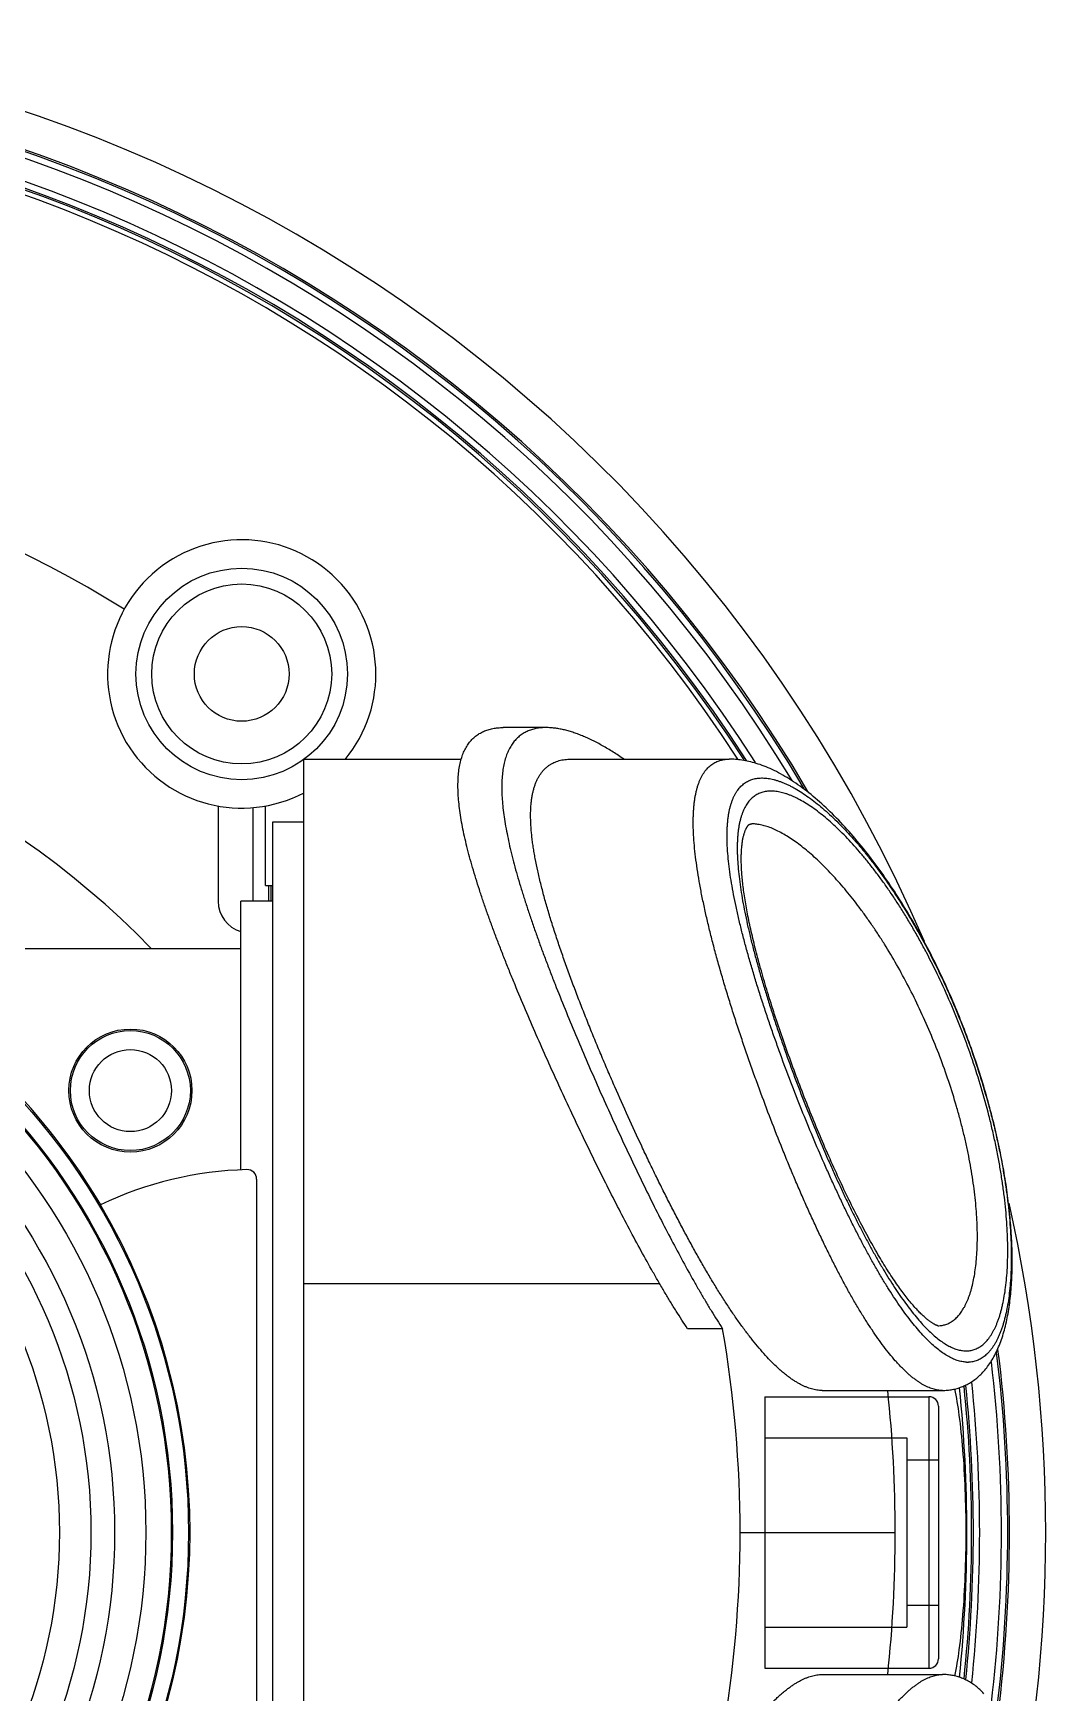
# Model space of a CAD drawing. Header units: millimetres. Extents: x -47 to 308, y 29 to 279.
# Drawn here: x 163.6 to 195.6, y 226.5 to 279.1 of the extents above; entities that cross this region are included whole.
import ezdxf

# ---------------------------------------------------------------- set-up
doc = ezdxf.new("R2010")
doc.units = ezdxf.units.MM

msp = doc.modelspace()

# ---------------------------------------------------------------- linework, layer by layer
at = {"color": 7, "linetype": 'Continuous'}
for p, q in [((179.815, 257.092), (178.452, 257.092)), ((172.14, 207.092), (172.14, 256.092)), ((172.14, 256.092), (177.121, 256.092)), ((180.594, 256.092), (185.611, 256.092)), ((169.417, 254.609), (169.417, 251.592)), ((170.529, 251.592), (170.529, 254.558)), ((170.917, 252.092), (170.917, 254.609)), ((172.14, 254.092), (171.14, 254.092)), ((171.14, 254.092), (171.14, 209.092)), ((170.917, 252.092), (171.14, 252.092)), ((171.029, 251.592), (171.029, 252.092)), ((171.09, 252.092), (171.09, 251.592)), ((171.14, 251.592), (170.14, 251.592)), ((170.14, 243.076), (170.14, 251.592)), ((162.836, 250.092), (170.14, 250.092)), ((170.64, 242.788), (170.64, 220.396)), ((172.14, 239.478), (183.406, 239.478)), ((185.401, 238.045), (184.292, 238.045)), ((192.222, 238.142), (192.224, 238.142)), ((192.222, 238.142), (192.224, 238.142)), ((188.554, 236.092), (192.365, 236.092)), ((185.956, 231.592), (190.87, 231.592)), ((193.116, 231.592), (193.14, 231.592)), ((188.554, 227.092), (192.365, 227.092))]:
    msp.add_line(p, q, dxfattribs=at)
at = {"color": 6, "linetype": 'Continuous'}
for p, q in [((186.74, 235.892), (191.94, 235.892)), ((186.74, 235.892), (186.74, 227.292)), ((191.94, 235.892), (191.94, 227.292)), ((192.24, 235.592), (192.24, 227.592)), ((186.74, 234.592), (191.24, 234.592)), ((191.24, 234.592), (191.24, 228.592)), ((191.24, 233.892), (192.24, 233.892)), ((191.24, 229.292), (192.24, 229.292)), ((186.74, 228.592), (191.24, 228.592)), ((186.74, 227.292), (191.94, 227.292))]:
    msp.add_line(p, q, dxfattribs=at)
at = {"color": 7, "linetype": 'Continuous'}
for points in [[(191.942, 250.019), (191.891, 250.116), (191.84, 250.214), (191.788, 250.311), (191.736, 250.408), (191.683, 250.504), (191.63, 250.601), (191.577, 250.697), (191.523, 250.792), (191.468, 250.887), (191.413, 250.982), (191.358, 251.076), (191.302, 251.17), (191.246, 251.264), (191.19, 251.357), (191.133, 251.45), (191.076, 251.542), (191.018, 251.634), (190.96, 251.725), (190.902, 251.816), (190.843, 251.906), (190.784, 251.995), (190.725, 252.084), (190.665, 252.173), (190.605, 252.261), (190.544, 252.348), (190.483, 252.435), (190.422, 252.521), (190.361, 252.606), (190.299, 252.691), (190.237, 252.775), (190.175, 252.858), (190.112, 252.941), (190.05, 253.023), (189.987, 253.104), (189.923, 253.184), (189.86, 253.264), (189.796, 253.343), (189.732, 253.421), (189.667, 253.498), (189.603, 253.575), (189.538, 253.65), (189.473, 253.725), (189.408, 253.799), (189.342, 253.872), (189.277, 253.944), (189.211, 254.015), (189.145, 254.086), (189.079, 254.155), (189.012, 254.224), (188.946, 254.291), (188.879, 254.358), (188.812, 254.423), (188.745, 254.488), (188.678, 254.552), (188.61, 254.614), (188.542, 254.676), (188.475, 254.737), (188.407, 254.796), (188.339, 254.855), (188.27, 254.912), (188.202, 254.968), (188.133, 255.023), (188.065, 255.077), (187.996, 255.13), (187.927, 255.182), (187.858, 255.232), (187.789, 255.282), (187.72, 255.329), (187.651, 255.376), (187.582, 255.421), (187.513, 255.465), (187.445, 255.507), (187.376, 255.548), (187.308, 255.588), (187.24, 255.626), (187.172, 255.662), (187.105, 255.697), (187.038, 255.73), (186.972, 255.762), (186.906, 255.792), (186.841, 255.82), (186.777, 255.847), (186.713, 255.872), (186.65, 255.896), (186.588, 255.918), (186.527, 255.938), (186.467, 255.957), (186.407, 255.975), (186.349, 255.991), (186.291, 256.006), (186.234, 256.02), (186.178, 256.032), (186.123, 256.043), (186.069, 256.053), (186.015, 256.061), (185.962, 256.069), (185.91, 256.075), (185.858, 256.08), (185.807, 256.085), (185.757, 256.088), (185.707, 256.09), (185.658, 256.092), (185.611, 256.092)], [(186.311, 250.63), (186.294, 250.702), (186.279, 250.774), (186.263, 250.844), (186.248, 250.915), (186.234, 250.984), (186.22, 251.053), (186.206, 251.121), (186.193, 251.188), (186.18, 251.255), (186.168, 251.321), (186.156, 251.386), (186.144, 251.45), (186.133, 251.514), (186.123, 251.577), (186.113, 251.639), (186.103, 251.7), (186.094, 251.761), (186.085, 251.821), (186.076, 251.88), (186.068, 251.938), (186.061, 251.996), (186.054, 252.052), (186.047, 252.108), (186.04, 252.163), (186.035, 252.218), (186.029, 252.271), (186.024, 252.324), (186.019, 252.376), (186.015, 252.427), (186.011, 252.478), (186.007, 252.527), (186.004, 252.576), (186.002, 252.624), (185.999, 252.671), (185.997, 252.718), (185.996, 252.763), (185.994, 252.808), (185.993, 252.852), (185.993, 252.895), (185.993, 252.937), (185.993, 252.978), (185.993, 253.019), (185.994, 253.059), (185.995, 253.098), (185.997, 253.136), (185.999, 253.173), (186.001, 253.209), (186.003, 253.245), (186.006, 253.28), (186.009, 253.314), (186.012, 253.347), (186.016, 253.379), (186.02, 253.41), (186.024, 253.441), (186.028, 253.47), (186.032, 253.499), (186.037, 253.527), (186.042, 253.554), (186.047, 253.581), (186.052, 253.606), (186.058, 253.631), (186.064, 253.655), (186.069, 253.678), (186.075, 253.7), (186.082, 253.722), (186.088, 253.742), (186.094, 253.762), (186.101, 253.781), (186.107, 253.8), (186.114, 253.817), (186.12, 253.834), (186.127, 253.85), (186.134, 253.865), (186.14, 253.88), (186.147, 253.894), (186.154, 253.907), (186.16, 253.919), (186.167, 253.931), (186.174, 253.942), (186.18, 253.952), (186.187, 253.961), (186.193, 253.97), (186.199, 253.978), (186.205, 253.986), (186.211, 253.993), (186.217, 253.999), (186.222, 254.004), (186.227, 254.009), (186.232, 254.013), (186.237, 254.017), (186.241, 254.02), (186.245, 254.023), (186.249, 254.025), (186.253, 254.028), (186.257, 254.03), (186.261, 254.031), (186.265, 254.033), (186.271, 254.035), (186.277, 254.036), (186.284, 254.038), (186.291, 254.039), (186.3, 254.041), (186.31, 254.041), (186.32, 254.042), (186.331, 254.042)], [(192.224, 238.142), (192.224, 238.142), (192.223, 238.142), (192.221, 238.142), (192.218, 238.143), (192.214, 238.144), (192.21, 238.145), (192.204, 238.147), (192.198, 238.149), (192.192, 238.151), (192.184, 238.154), (192.176, 238.157), (192.167, 238.161), (192.158, 238.165), (192.147, 238.17), (192.136, 238.175), (192.124, 238.181), (192.112, 238.188), (192.099, 238.195), (192.085, 238.203), (192.071, 238.211), (192.056, 238.22), (192.04, 238.23), (192.024, 238.241), (192.007, 238.252), (191.99, 238.264), (191.972, 238.277), (191.953, 238.291), (191.934, 238.305), (191.914, 238.321), (191.893, 238.337), (191.872, 238.354), (191.851, 238.372), (191.828, 238.391), (191.806, 238.411), (191.782, 238.432), (191.759, 238.454), (191.734, 238.476), (191.709, 238.5), (191.684, 238.524), (191.658, 238.55), (191.632, 238.577), (191.605, 238.604), (191.578, 238.633), (191.55, 238.663), (191.522, 238.693), (191.493, 238.725), (191.464, 238.757), (191.435, 238.791), (191.405, 238.826), (191.375, 238.862), (191.344, 238.898), (191.313, 238.936), (191.281, 238.975), (191.25, 239.015), (191.217, 239.056), (191.185, 239.098), (191.152, 239.141), (191.119, 239.185), (191.085, 239.23), (191.052, 239.276), (191.017, 239.323), (190.983, 239.371), (190.948, 239.42), (190.913, 239.47), (190.878, 239.522), (190.843, 239.574), (190.807, 239.627), (190.771, 239.681), (190.735, 239.736), (190.698, 239.792), (190.661, 239.849), (190.624, 239.907), (190.587, 239.966), (190.55, 240.026), (190.512, 240.086), (190.475, 240.148), (190.437, 240.211), (190.399, 240.274), (190.36, 240.339), (190.322, 240.404), (190.283, 240.47), (190.245, 240.537), (190.206, 240.605), (190.167, 240.674), (190.128, 240.743), (190.089, 240.814), (190.049, 240.885), (190.01, 240.957), (189.97, 241.03), (189.93, 241.103), (189.891, 241.178), (189.851, 241.253), (189.811, 241.329), (189.771, 241.405), (189.731, 241.483), (189.691, 241.561), (189.65, 241.639), (189.61, 241.719), (189.57, 241.799), (189.53, 241.879), (189.489, 241.961), (189.449, 242.043), (189.409, 242.125), (189.368, 242.209), (189.328, 242.292), (189.287, 242.377), (189.247, 242.462), (189.206, 242.547), (189.166, 242.633), (189.126, 242.72), (189.085, 242.807), (189.045, 242.894), (189.005, 242.982), (188.964, 243.07), (188.924, 243.159), (188.884, 243.249), (188.844, 243.338), (188.804, 243.428), (188.764, 243.519), (188.724, 243.61), (188.685, 243.701), (188.645, 243.792), (188.605, 243.884), (188.566, 243.976), (188.527, 244.069), (188.487, 244.162), (188.448, 244.254), (188.409, 244.348), (188.37, 244.441), (188.332, 244.535), (188.293, 244.629), (188.255, 244.723), (188.216, 244.817), (188.178, 244.911), (188.14, 245.006), (188.103, 245.1), (188.065, 245.195), (188.028, 245.29), (187.99, 245.384), (187.953, 245.479), (187.917, 245.574), (187.88, 245.669), (187.844, 245.764), (187.807, 245.859), (187.771, 245.954), (187.736, 246.048), (187.7, 246.143), (187.665, 246.238), (187.63, 246.332), (187.596, 246.427), (187.561, 246.521), (187.527, 246.615), (187.493, 246.709), (187.459, 246.803), (187.426, 246.897), (187.393, 246.99), (187.36, 247.083), (187.328, 247.176), (187.296, 247.269), (187.264, 247.362), (187.232, 247.454), (187.201, 247.546), (187.17, 247.637), (187.14, 247.729), (187.11, 247.82), (187.08, 247.91), (187.05, 248.001), (187.021, 248.091), (186.992, 248.18), (186.964, 248.269), (186.936, 248.358), (186.908, 248.446), (186.881, 248.534), (186.854, 248.621), (186.827, 248.708), (186.801, 248.795), (186.775, 248.881), (186.75, 248.966), (186.725, 249.051), (186.7, 249.136), (186.676, 249.22), (186.652, 249.303), (186.629, 249.386), (186.606, 249.468), (186.583, 249.55), (186.561, 249.631), (186.539, 249.711), (186.518, 249.791), (186.497, 249.871), (186.476, 249.95), (186.456, 250.028), (186.436, 250.105), (186.417, 250.182), (186.398, 250.258), (186.38, 250.334), (186.362, 250.409), (186.344, 250.483), (186.327, 250.557), (186.311, 250.63)], [(192.365, 236.092), (192.404, 236.093), (192.444, 236.094), (192.484, 236.096), (192.523, 236.099), (192.562, 236.103), (192.601, 236.108), (192.639, 236.114), (192.678, 236.121), (192.716, 236.128), (192.753, 236.136), (192.791, 236.146), (192.828, 236.156), (192.865, 236.166), (192.901, 236.178), (192.938, 236.191), (192.974, 236.204), (193.009, 236.218), (193.045, 236.234), (193.08, 236.25), (193.115, 236.266), (193.15, 236.284), (193.185, 236.303), (193.219, 236.322), (193.253, 236.343), (193.287, 236.364), (193.321, 236.386), (193.354, 236.41), (193.387, 236.434), (193.42, 236.459), (193.453, 236.485), (193.485, 236.513), (193.518, 236.541), (193.55, 236.571), (193.582, 236.601), (193.613, 236.633), (193.645, 236.666), (193.676, 236.7), (193.707, 236.735), (193.737, 236.772), (193.767, 236.81), (193.797, 236.849), (193.827, 236.89), (193.856, 236.931), (193.885, 236.974), (193.914, 237.019), (193.942, 237.064), (193.969, 237.111), (193.996, 237.16), (194.023, 237.209), (194.049, 237.26), (194.074, 237.312), (194.099, 237.365), (194.123, 237.419), (194.147, 237.474), (194.17, 237.53), (194.192, 237.587), (194.214, 237.645), (194.234, 237.703), (194.255, 237.763), (194.274, 237.823), (194.293, 237.883), (194.311, 237.945), (194.328, 238.007), (194.345, 238.07), (194.361, 238.133), (194.376, 238.197), (194.391, 238.261), (194.405, 238.326), (194.419, 238.392), (194.432, 238.458), (194.444, 238.524), (194.456, 238.592), (194.467, 238.659), (194.477, 238.727), (194.487, 238.796), (194.497, 238.865), (194.505, 238.935), (194.514, 239.005), (194.522, 239.075), (194.529, 239.146), (194.536, 239.218), (194.542, 239.29), (194.547, 239.363), (194.553, 239.435), (194.557, 239.509), (194.561, 239.583), (194.565, 239.657), (194.568, 239.732), (194.571, 239.807), (194.573, 239.883), (194.575, 239.959), (194.576, 240.036), (194.577, 240.113), (194.577, 240.191), (194.577, 240.269), (194.576, 240.347), (194.575, 240.426), (194.573, 240.505), (194.571, 240.585), (194.568, 240.665), (194.565, 240.746), (194.562, 240.827), (194.558, 240.908), (194.553, 240.99), (194.548, 241.072), (194.543, 241.155), (194.537, 241.238), (194.531, 241.322), (194.524, 241.406), (194.516, 241.49), (194.509, 241.575), (194.501, 241.66), (194.492, 241.745), (194.483, 241.831), (194.473, 241.918), (194.463, 242.004), (194.453, 242.091), (194.442, 242.179), (194.43, 242.266), (194.418, 242.355), (194.406, 242.443), (194.393, 242.532), (194.38, 242.621), (194.366, 242.711), (194.352, 242.801), (194.337, 242.891), (194.322, 242.981), (194.306, 243.072), (194.29, 243.164), (194.273, 243.255), (194.256, 243.347), (194.238, 243.439), (194.22, 243.532), (194.202, 243.624), (194.183, 243.718), (194.163, 243.811), (194.143, 243.905), (194.123, 243.999), (194.102, 244.093), (194.081, 244.188), (194.059, 244.282), (194.036, 244.378), (194.014, 244.473), (193.99, 244.569), (193.966, 244.664), (193.942, 244.761), (193.917, 244.857), (193.892, 244.953), (193.866, 245.05), (193.84, 245.147), (193.813, 245.245), (193.786, 245.342), (193.758, 245.44), (193.73, 245.538), (193.701, 245.636), (193.672, 245.734), (193.642, 245.832), (193.612, 245.931), (193.581, 246.03), (193.55, 246.129), (193.518, 246.228), (193.486, 246.327), (193.453, 246.426), (193.42, 246.526), (193.386, 246.626), (193.352, 246.725), (193.317, 246.825), (193.282, 246.925), (193.246, 247.025), (193.21, 247.125), (193.173, 247.225), (193.136, 247.326), (193.098, 247.426), (193.06, 247.526), (193.021, 247.627), (192.982, 247.727), (192.942, 247.827), (192.902, 247.928), (192.861, 248.028), (192.82, 248.129), (192.778, 248.229), (192.736, 248.329), (192.693, 248.43), (192.65, 248.53), (192.606, 248.63), (192.562, 248.73), (192.517, 248.83), (192.472, 248.93), (192.426, 249.03), (192.38, 249.13), (192.333, 249.229), (192.286, 249.328), (192.238, 249.428), (192.19, 249.527), (192.141, 249.626), (192.092, 249.724), (192.043, 249.823), (191.993, 249.921), (191.942, 250.019)], [(193.676, 226.484), (193.645, 226.518), (193.613, 226.551), (193.582, 226.583), (193.55, 226.614), (193.518, 226.643), (193.485, 226.672), (193.453, 226.699), (193.42, 226.725), (193.387, 226.75), (193.354, 226.775), (193.321, 226.798), (193.287, 226.82), (193.253, 226.842), (193.219, 226.862), (193.185, 226.882), (193.15, 226.9), (193.115, 226.918), (193.08, 226.935), (193.045, 226.951), (193.009, 226.966), (192.974, 226.98), (192.937, 226.994), (192.901, 227.006), (192.865, 227.018), (192.828, 227.029), (192.791, 227.039), (192.753, 227.048), (192.715, 227.056), (192.678, 227.064), (192.639, 227.07), (192.601, 227.076), (192.562, 227.081), (192.523, 227.085), (192.484, 227.088), (192.444, 227.09), (192.404, 227.092), (192.365, 227.092)]]:
    msp.add_lwpolyline(points, dxfattribs=at)
for centre, radius in [((170.167, 258.792), 3.35), ((170.167, 258.792), 2.85), ((170.167, 258.792), 1.5), ((148.14, 231.592), 20.342), ((148.14, 231.592), 19.835), ((148.14, 231.592), 19.796), ((148.14, 231.592), 18.989), ((148.14, 231.592), 18), ((148.14, 231.592), 17.25), ((148.14, 231.592), 16.25), ((166.64, 245.592), 1.95), ((166.64, 245.592), 1.9), ((166.64, 245.592), 1.3)]:
    msp.add_circle(centre, radius, dxfattribs=at)
for centre, radius, start, end in [((148.14, 231.592), 47.5, 23.2113, 336.7761), ((148.14, 231.592), 46.35, 30.4322, 329.5678), ((148.14, 231.592), 46.294, 30.5935, 329.4065), ((148.14, 231.592), 46.094, 31.1183, 328.8817), ((148.14, 231.592), 45.406, 32.4903, 327.5097), ((148.14, 231.592), 45.206, 32.7594, 327.2406), ((148.14, 231.592), 45.15, 32.8264, 327.1736), ((148.14, 231.592), 45, 32.9898, 327.0102), ((148.14, 231.592), 34.503, 57.9635, 128.0365), ((170.167, 258.792), 4.25, 320.4601, 297.7416), ((148.14, 231.592), 26.633, 44.0057, 135.9947), ((186.934, 253.933), 1.148, 88.4118, 91.7979), ((170.417, 251.592), 1, 180, 253.9586), ((148.14, 231.592), 20.4, 30.6001, 44.7011), ((170.64, 231.592), 11.5, 91.5349, 115.4973), ((170.34, 242.788), 0.3, 0, 91.5349), ((148.14, 231.592), 20.39, 329.3972, 30.6028), ((148.14, 231.592), 47.5, 347.3147, 12.6825), ((148.14, 231.592), 37.816, 350.1743, 9.8257), ((148.14, 231.592), 46.294, 352.9241, 7.0759), ((148.14, 231.592), 46.35, 352.8093, 7.1907), ((193.164, 237.875), 0.888, 267.5971, 271.6102), ((148.14, 231.592), 46.094, 353.2706, 6.7294), ((148.14, 231.592), 42.73, 353.9548, 6.0452), ((148.14, 231.592), 45, 354.1559, 5.8441), ((148.14, 231.592), 45.15, 354.1067, 5.8933), ((148.14, 231.592), 45.206, 354.0836, 5.9164), ((148.14, 231.592), 45.406, 353.977, 6.023)]:
    msp.add_arc(centre, radius, start, end, dxfattribs=at)
at = {"color": 6, "linetype": 'Continuous'}
for centre, start, end in [((191.94, 235.592), 0, 90), ((191.94, 227.592), 270, 0)]:
    msp.add_arc(centre, 0.3, start, end, dxfattribs=at)
at = {"color": 7, "linetype": 'Continuous'}
for points, knots in [([(184.292, 238.045), (184.231, 238.137), (184.109, 238.324), (183.928, 238.61), (183.745, 238.906), (183.562, 239.211), (183.378, 239.524), (183.129, 239.957), (182.817, 240.516), (182.444, 241.21), (182.069, 241.928), (181.694, 242.667), (181.32, 243.424), (180.947, 244.195), (180.576, 244.978), (180.21, 245.768), (179.85, 246.562), (179.498, 247.358), (179.155, 248.151), (178.879, 248.809), (178.666, 249.332), (178.511, 249.72), (178.361, 250.104), (178.215, 250.485), (178.076, 250.861), (177.942, 251.232), (177.815, 251.597), (177.696, 251.957), (177.584, 252.309), (177.48, 252.654), (177.386, 252.991), (177.3, 253.319), (177.225, 253.638), (177.161, 253.946), (177.108, 254.243), (177.066, 254.528), (177.037, 254.801), (177.02, 255.06), (177.016, 255.306), (177.025, 255.537), (177.047, 255.753), (177.083, 255.954), (177.132, 256.139), (177.194, 256.308), (177.258, 256.437), (177.315, 256.531), (177.361, 256.597), (177.409, 256.658), (177.46, 256.715), (177.515, 256.768), (177.572, 256.817), (177.632, 256.862), (177.694, 256.903), (177.76, 256.939), (177.828, 256.972), (177.898, 257.001), (177.995, 257.034), (178.124, 257.065), (178.285, 257.088), (178.396, 257.092), (178.452, 257.092)], [0, 0, 0, 0, 0.015385, 0.031181, 0.047374, 0.063949, 0.080889, 0.098179, 0.133738, 0.170485, 0.208274, 0.246952, 0.286364, 0.32635, 0.366745, 0.407384, 0.448093, 0.488697, 0.529009, 0.568838, 0.588507, 0.607977, 0.627221, 0.64621, 0.664914, 0.683302, 0.701342, 0.719003, 0.73625, 0.753051, 0.76937, 0.785175, 0.800432, 0.815111, 0.829182, 0.84262, 0.855405, 0.867522, 0.878966, 0.889738, 0.899852, 0.909334, 0.918222, 0.926573, 0.934456, 0.93825, 0.941959, 0.945597, 0.949175, 0.952708, 0.956209, 0.959691, 0.963167, 0.96665, 0.970152, 0.973684, 0.977257, 0.984557, 0.992121, 1, 1, 1, 1]), ([(179.815, 257.092), (179.76, 257.092), (179.653, 257.088), (179.496, 257.065), (179.371, 257.034), (179.277, 257.001), (179.208, 256.972), (179.142, 256.94), (179.079, 256.903), (179.018, 256.862), (178.96, 256.817), (178.904, 256.769), (178.851, 256.716), (178.8, 256.659), (178.753, 256.598), (178.708, 256.532), (178.652, 256.439), (178.589, 256.31), (178.527, 256.142), (178.478, 255.959), (178.441, 255.759), (178.417, 255.544), (178.405, 255.314), (178.406, 255.07), (178.419, 254.812), (178.443, 254.541), (178.48, 254.257), (178.528, 253.961), (178.586, 253.654), (178.655, 253.337), (178.734, 253.009), (178.822, 252.673), (178.918, 252.329), (179.023, 251.976), (179.135, 251.617), (179.255, 251.252), (179.381, 250.881), (179.513, 250.504), (179.651, 250.123), (179.794, 249.738), (179.942, 249.35), (180.146, 248.826), (180.41, 248.166), (180.739, 247.371), (181.078, 246.574), (181.426, 245.777), (181.78, 244.985), (182.138, 244.201), (182.5, 243.428), (182.865, 242.67), (183.23, 241.93), (183.595, 241.211), (183.959, 240.517), (184.264, 239.957), (184.507, 239.524), (184.687, 239.21), (184.866, 238.906), (185.045, 238.61), (185.222, 238.324), (185.342, 238.137), (185.401, 238.045)], [0, 0, 0, 0, 0.007693, 0.015084, 0.022229, 0.02573, 0.029198, 0.032641, 0.036071, 0.039502, 0.042945, 0.046413, 0.049919, 0.053477, 0.0571, 0.060799, 0.064586, 0.072468, 0.080828, 0.08973, 0.099225, 0.109351, 0.120131, 0.131576, 0.14369, 0.156466, 0.169891, 0.183945, 0.198605, 0.213842, 0.229629, 0.245931, 0.262718, 0.279956, 0.297611, 0.315651, 0.334043, 0.352757, 0.37176, 0.391024, 0.41052, 0.430218, 0.470116, 0.510511, 0.551205, 0.59201, 0.632744, 0.673234, 0.713308, 0.7528, 0.79155, 0.8294, 0.866196, 0.901791, 0.919094, 0.936044, 0.952626, 0.968822, 0.984618, 1, 1, 1, 1]), ([(182.269, 256.092), (182.158, 256.17), (181.991, 256.282), (181.766, 256.42), (181.601, 256.516), (181.438, 256.605), (181.277, 256.688), (181.118, 256.763), (180.961, 256.83), (180.807, 256.891), (180.656, 256.943), (180.507, 256.988), (180.362, 257.026), (180.22, 257.055), (180.081, 257.076), (179.947, 257.089), (179.858, 257.092), (179.815, 257.092)], [0, 0, 0, 0, 0.15117, 0.22406, 0.295116, 0.364312, 0.431626, 0.49704, 0.560536, 0.622104, 0.681738, 0.739444, 0.795233, 0.849131, 0.901181, 0.951443, 1, 1, 1, 1]), ([(188.554, 236.092), (188.527, 236.092), (188.472, 236.094), (188.359, 236.107), (188.245, 236.132), (188.131, 236.168), (188.043, 236.201), (187.954, 236.24), (187.864, 236.285), (187.772, 236.336), (187.68, 236.392), (187.587, 236.455), (187.492, 236.522), (187.397, 236.596), (187.301, 236.674), (187.205, 236.759), (187.072, 236.88), (186.906, 237.045), (186.705, 237.26), (186.502, 237.496), (186.297, 237.75), (186.09, 238.023), (185.88, 238.314), (185.669, 238.622), (185.456, 238.946), (185.241, 239.286), (185.025, 239.641), (184.808, 240.01), (184.59, 240.393), (184.371, 240.787), (184.152, 241.194), (183.932, 241.611), (183.713, 242.038), (183.493, 242.475), (183.274, 242.919), (183.056, 243.371), (182.765, 243.985), (182.405, 244.765), (182.054, 245.554), (181.779, 246.19), (181.575, 246.67), (181.375, 247.149), (181.18, 247.628), (180.99, 248.106), (180.806, 248.58), (180.628, 249.052), (180.458, 249.518), (180.295, 249.979), (180.142, 250.432), (179.999, 250.878), (179.866, 251.313), (179.745, 251.739), (179.638, 252.151), (179.544, 252.551), (179.477, 252.875), (179.432, 253.126), (179.403, 253.307), (179.378, 253.485), (179.357, 253.657), (179.341, 253.824), (179.329, 253.987), (179.322, 254.144), (179.319, 254.296), (179.321, 254.442), (179.327, 254.583), (179.339, 254.717), (179.355, 254.846), (179.376, 254.969), (179.402, 255.085), (179.432, 255.196), (179.467, 255.3), (179.507, 255.397), (179.551, 255.488), (179.6, 255.573), (179.653, 255.651), (179.71, 255.723), (179.772, 255.789), (179.838, 255.848), (179.908, 255.9), (179.982, 255.946), (180.059, 255.986), (180.141, 256.019), (180.225, 256.046), (180.313, 256.067), (180.436, 256.087), (180.531, 256.092), (180.594, 256.092)], [0, 0, 0, 0, 0.003483, 0.007042, 0.014446, 0.018321, 0.022326, 0.026469, 0.03076, 0.035205, 0.03981, 0.04458, 0.049518, 0.054628, 0.059912, 0.065372, 0.07101, 0.082818, 0.095338, 0.108564, 0.122485, 0.137089, 0.152356, 0.168267, 0.184799, 0.201927, 0.219623, 0.23786, 0.256607, 0.275833, 0.295506, 0.315592, 0.336056, 0.356864, 0.37798, 0.399366, 0.420986, 0.464769, 0.509015, 0.53121, 0.553396, 0.575529, 0.597563, 0.619454, 0.641151, 0.662606, 0.683765, 0.704575, 0.724979, 0.74492, 0.764336, 0.783167, 0.801351, 0.818826, 0.835533, 0.843581, 0.851418, 0.859035, 0.86643, 0.873596, 0.88053, 0.88723, 0.893692, 0.899917, 0.905904, 0.911657, 0.917178, 0.922472, 0.927547, 0.932411, 0.937076, 0.941554, 0.945862, 0.950015, 0.954035, 0.957942, 0.961758, 0.965508, 0.969217, 0.972907, 0.976602, 0.980325, 0.984097, 0.987935, 0.991857, 1, 1, 1, 1]), ([(192.365, 236.092), (192.34, 236.092), (192.29, 236.094), (192.214, 236.103), (192.137, 236.119), (192.059, 236.14), (191.98, 236.167), (191.9, 236.2), (191.819, 236.239), (191.737, 236.283), (191.654, 236.333), (191.57, 236.39), (191.485, 236.451), (191.4, 236.518), (191.314, 236.591), (191.227, 236.669), (191.139, 236.753), (191.05, 236.842), (190.961, 236.936), (190.84, 237.071), (190.686, 237.253), (190.503, 237.487), (190.318, 237.741), (190.131, 238.013), (189.942, 238.304), (189.752, 238.612), (189.56, 238.936), (189.368, 239.277), (189.175, 239.633), (188.982, 240.003), (188.788, 240.387), (188.594, 240.784), (188.4, 241.193), (188.206, 241.613), (188.013, 242.043), (187.821, 242.483), (187.63, 242.932), (187.44, 243.388), (187.188, 244.009), (186.88, 244.796), (186.582, 245.593), (186.351, 246.237), (186.181, 246.721), (186.016, 247.205), (185.855, 247.689), (185.701, 248.17), (185.552, 248.648), (185.41, 249.122), (185.276, 249.59), (185.149, 250.052), (185.032, 250.506), (184.923, 250.95), (184.825, 251.384), (184.737, 251.806), (184.661, 252.215), (184.596, 252.61), (184.544, 252.988), (184.506, 253.35), (184.484, 253.639), (184.475, 253.862), (184.471, 254.021), (184.471, 254.175), (184.475, 254.323), (184.482, 254.466), (184.493, 254.604), (184.507, 254.736), (184.526, 254.862), (184.548, 254.982), (184.573, 255.096), (184.602, 255.204), (184.635, 255.306), (184.672, 255.402), (184.712, 255.492), (184.755, 255.576), (184.802, 255.653), (184.852, 255.724), (184.906, 255.789), (184.963, 255.847), (185.023, 255.899), (185.087, 255.945), (185.153, 255.985), (185.223, 256.018), (185.295, 256.045), (185.37, 256.066), (185.448, 256.081), (185.529, 256.09), (185.583, 256.092), (185.611, 256.092)], [0, 0, 0, 0, 0.003264, 0.006601, 0.010031, 0.013568, 0.017226, 0.021019, 0.024956, 0.029046, 0.033297, 0.037716, 0.042308, 0.047077, 0.052026, 0.057158, 0.062475, 0.067978, 0.073668, 0.079545, 0.091859, 0.104916, 0.118704, 0.133209, 0.148414, 0.164297, 0.180834, 0.198, 0.215767, 0.234106, 0.252986, 0.272374, 0.292237, 0.312539, 0.333245, 0.354316, 0.375716, 0.397405, 0.419342, 0.463796, 0.508738, 0.53128, 0.553807, 0.576273, 0.598628, 0.620821, 0.642801, 0.664514, 0.685906, 0.706921, 0.727501, 0.74759, 0.767129, 0.786059, 0.804324, 0.821869, 0.838641, 0.854592, 0.869681, 0.87689, 0.883872, 0.890623, 0.897141, 0.903425, 0.909475, 0.915291, 0.920875, 0.92623, 0.931359, 0.93627, 0.940969, 0.945464, 0.949768, 0.953891, 0.95785, 0.96166, 0.965341, 0.968913, 0.972399, 0.975821, 0.979204, 0.982574, 0.985953, 0.989364, 0.99283, 0.996369, 1, 1, 1, 1]), ([(193.127, 236.988), (193.079, 236.99), (192.98, 237.002), (192.831, 237.041), (192.679, 237.102), (192.523, 237.184), (192.364, 237.287), (192.201, 237.41), (192.036, 237.553), (191.868, 237.715), (191.698, 237.896), (191.525, 238.095), (191.35, 238.313), (191.173, 238.547), (190.995, 238.798), (190.815, 239.066), (190.634, 239.349), (190.452, 239.647), (190.269, 239.959), (190.086, 240.284), (189.901, 240.623), (189.717, 240.973), (189.532, 241.336), (189.348, 241.708), (189.164, 242.091), (188.98, 242.483), (188.797, 242.884), (188.553, 243.432), (188.253, 244.133), (187.901, 244.99), (187.56, 245.862), (187.286, 246.596), (187.075, 247.186), (186.92, 247.628), (186.771, 248.068), (186.628, 248.506), (186.49, 248.94), (186.359, 249.37), (186.236, 249.794), (186.12, 250.212), (186.013, 250.622), (185.915, 251.024), (185.827, 251.415), (185.75, 251.794), (185.684, 252.162), (185.629, 252.515), (185.588, 252.853), (185.563, 253.125), (185.55, 253.334), (185.545, 253.484), (185.542, 253.629), (185.543, 253.769), (185.548, 253.905), (185.556, 254.035), (185.568, 254.16), (185.583, 254.28), (185.602, 254.395), (185.624, 254.504), (185.65, 254.607), (185.68, 254.705), (185.713, 254.798), (185.749, 254.884), (185.789, 254.965), (185.832, 255.041), (185.879, 255.11), (185.929, 255.174), (185.982, 255.232), (186.038, 255.284), (186.097, 255.33), (186.159, 255.371), (186.224, 255.406), (186.292, 255.435), (186.362, 255.458), (186.435, 255.476), (186.51, 255.489), (186.562, 255.493), (186.588, 255.495)], [0, 0, 0, 0, 0.006816, 0.014027, 0.021738, 0.030027, 0.038951, 0.048551, 0.058851, 0.069866, 0.081601, 0.094054, 0.107219, 0.121085, 0.135636, 0.150854, 0.166718, 0.183206, 0.200292, 0.21795, 0.236151, 0.254866, 0.274065, 0.293714, 0.313782, 0.334234, 0.355035, 0.376151, 0.419176, 0.463007, 0.507328, 0.551806, 0.573995, 0.596091, 0.618045, 0.63981, 0.661334, 0.682567, 0.703454, 0.723941, 0.743971, 0.763487, 0.78243, 0.800745, 0.818373, 0.83526, 0.851356, 0.866615, 0.873919, 0.881, 0.887855, 0.894481, 0.900877, 0.907042, 0.912977, 0.918681, 0.924159, 0.929414, 0.934452, 0.939279, 0.943903, 0.948336, 0.952589, 0.956677, 0.960615, 0.964422, 0.968117, 0.971721, 0.975257, 0.978749, 0.982218, 0.985688, 0.989182, 0.992719, 0.99632, 1, 1, 1, 1]), ([(186.898, 255.08), (186.873, 255.079), (186.824, 255.076), (186.751, 255.065), (186.681, 255.05), (186.613, 255.029), (186.548, 255.003), (186.485, 254.971), (186.425, 254.934), (186.367, 254.891), (186.313, 254.843), (186.261, 254.79), (186.212, 254.73), (186.166, 254.666), (186.124, 254.596), (186.084, 254.52), (186.048, 254.439), (186.015, 254.352), (185.985, 254.26), (185.958, 254.163), (185.935, 254.061), (185.915, 253.953), (185.898, 253.84), (185.885, 253.722), (185.875, 253.599), (185.868, 253.472), (185.865, 253.339), (185.865, 253.202), (185.868, 253.06), (185.877, 252.863), (185.896, 252.605), (185.931, 252.284), (185.977, 251.949), (186.036, 251.599), (186.105, 251.238), (186.184, 250.865), (186.273, 250.481), (186.371, 250.089), (186.478, 249.689), (186.592, 249.283), (186.714, 248.87), (186.842, 248.454), (186.977, 248.033), (187.117, 247.61), (187.262, 247.186), (187.462, 246.618), (187.721, 245.912), (188.046, 245.072), (188.381, 244.246), (188.668, 243.571), (188.902, 243.043), (189.077, 242.657), (189.253, 242.279), (189.43, 241.91), (189.608, 241.55), (189.785, 241.201), (189.963, 240.863), (190.14, 240.536), (190.317, 240.222), (190.493, 239.921), (190.669, 239.634), (190.843, 239.361), (191.017, 239.102), (191.189, 238.86), (191.359, 238.633), (191.528, 238.423), (191.694, 238.23), (191.859, 238.055), (192.021, 237.898), (192.18, 237.759), (192.337, 237.64), (192.491, 237.54), (192.641, 237.46), (192.788, 237.4), (192.931, 237.361), (193.027, 237.349), (193.073, 237.347)], [0, 0, 0, 0, 0.003685, 0.007287, 0.010823, 0.014311, 0.017771, 0.021226, 0.024698, 0.02821, 0.031784, 0.035444, 0.03921, 0.043102, 0.047138, 0.051333, 0.055703, 0.06026, 0.065014, 0.069974, 0.075147, 0.080539, 0.086154, 0.091996, 0.098066, 0.104365, 0.110892, 0.117647, 0.124627, 0.13183, 0.14689, 0.162792, 0.179494, 0.19695, 0.215107, 0.23391, 0.253304, 0.273231, 0.293634, 0.314456, 0.335643, 0.357139, 0.378891, 0.400849, 0.422962, 0.445181, 0.489752, 0.534203, 0.578192, 0.621395, 0.642605, 0.663505, 0.684058, 0.704228, 0.723982, 0.743287, 0.762109, 0.780418, 0.798184, 0.815379, 0.831975, 0.847947, 0.863272, 0.87793, 0.8919, 0.905168, 0.917722, 0.929554, 0.940663, 0.951053, 0.960737, 0.96974, 0.978101, 0.985875, 0.99314, 1, 1, 1, 1]), ([(186.588, 255.495), (186.615, 255.496), (186.671, 255.497), (186.785, 255.491), (186.902, 255.474), (187.022, 255.447), (187.114, 255.421), (187.209, 255.39), (187.305, 255.354), (187.403, 255.312), (187.503, 255.266), (187.604, 255.214), (187.743, 255.138), (187.919, 255.03), (188.133, 254.884), (188.35, 254.72), (188.571, 254.538), (188.794, 254.34), (189.02, 254.124), (189.248, 253.892), (189.476, 253.645), (189.706, 253.382), (189.935, 253.104), (190.165, 252.811), (190.393, 252.505), (190.621, 252.184), (190.846, 251.851), (191.07, 251.504), (191.29, 251.145), (191.508, 250.775), (191.796, 250.261), (192.144, 249.592), (192.537, 248.757), (192.907, 247.889), (193.247, 246.995), (193.556, 246.083), (193.783, 245.312), (193.945, 244.693), (194.056, 244.232), (194.157, 243.773), (194.246, 243.318), (194.324, 242.87), (194.391, 242.428), (194.446, 241.996), (194.489, 241.573), (194.52, 241.163), (194.54, 240.766), (194.548, 240.383), (194.545, 240.016), (194.53, 239.667), (194.504, 239.336), (194.468, 239.024), (194.428, 238.776), (194.391, 238.589), (194.362, 238.456), (194.329, 238.329), (194.295, 238.207), (194.258, 238.091), (194.219, 237.98), (194.178, 237.875), (194.134, 237.776), (194.089, 237.682), (194.041, 237.594), (193.992, 237.512), (193.94, 237.436), (193.887, 237.366), (193.815, 237.282), (193.737, 237.208), (193.655, 237.145), (193.593, 237.104), (193.53, 237.07), (193.464, 237.041), (193.397, 237.019), (193.329, 237.002), (193.26, 236.991), (193.213, 236.988), (193.189, 236.987)], [0, 0, 0, 0, 0.003742, 0.007594, 0.015669, 0.019914, 0.024303, 0.028843, 0.033538, 0.038389, 0.043399, 0.04857, 0.053901, 0.065046, 0.076831, 0.089248, 0.102286, 0.115931, 0.130168, 0.14498, 0.160353, 0.176268, 0.192709, 0.209658, 0.227098, 0.24501, 0.263375, 0.282176, 0.30139, 0.320998, 0.340977, 0.381948, 0.424095, 0.467173, 0.510897, 0.554937, 0.598917, 0.620756, 0.642419, 0.663849, 0.684986, 0.70577, 0.726141, 0.74604, 0.765409, 0.784192, 0.802337, 0.819796, 0.836524, 0.852482, 0.867638, 0.881966, 0.895446, 0.901865, 0.908069, 0.914058, 0.919832, 0.925394, 0.930745, 0.935887, 0.940826, 0.945566, 0.950112, 0.954472, 0.958653, 0.962667, 0.966522, 0.973811, 0.977278, 0.980649, 0.983943, 0.987181, 0.990384, 0.993573, 0.996772, 1, 1, 1, 1]), ([(193.073, 237.347), (193.096, 237.346), (193.141, 237.345), (193.209, 237.35), (193.276, 237.361), (193.341, 237.377), (193.405, 237.398), (193.467, 237.426), (193.528, 237.459), (193.587, 237.498), (193.645, 237.542), (193.701, 237.592), (193.755, 237.648), (193.808, 237.71), (193.859, 237.777), (193.908, 237.849), (193.955, 237.927), (194, 238.011), (194.044, 238.1), (194.085, 238.195), (194.124, 238.295), (194.162, 238.401), (194.197, 238.512), (194.229, 238.628), (194.26, 238.75), (194.298, 238.921), (194.34, 239.148), (194.379, 239.436), (194.409, 239.743), (194.428, 240.067), (194.437, 240.408), (194.435, 240.765), (194.421, 241.136), (194.397, 241.52), (194.362, 241.917), (194.316, 242.324), (194.258, 242.74), (194.19, 243.165), (194.111, 243.595), (194.021, 244.031), (193.922, 244.47), (193.774, 245.06), (193.567, 245.798), (193.284, 246.674), (192.969, 247.535), (192.625, 248.374), (192.257, 249.184), (191.931, 249.834), (191.661, 250.336), (191.456, 250.698), (191.248, 251.049), (191.037, 251.389), (190.824, 251.717), (190.609, 252.032), (190.393, 252.334), (190.175, 252.623), (189.957, 252.898), (189.739, 253.159), (189.522, 253.406), (189.305, 253.637), (189.09, 253.853), (188.877, 254.054), (188.666, 254.238), (188.458, 254.405), (188.253, 254.555), (188.053, 254.687), (187.887, 254.784), (187.757, 254.852), (187.663, 254.897), (187.57, 254.938), (187.478, 254.973), (187.389, 255.004), (187.3, 255.03), (187.214, 255.05), (187.103, 255.07), (187.02, 255.078), (186.966, 255.08)], [0, 0, 0, 0, 0.003283, 0.006515, 0.009718, 0.012911, 0.016117, 0.019358, 0.022655, 0.026028, 0.029497, 0.03308, 0.036792, 0.040647, 0.044659, 0.048838, 0.053195, 0.057737, 0.062471, 0.067403, 0.072539, 0.077881, 0.083432, 0.089195, 0.095172, 0.101362, 0.114382, 0.128251, 0.142953, 0.158466, 0.174761, 0.191803, 0.209551, 0.22796, 0.24698, 0.26656, 0.286643, 0.307172, 0.32809, 0.349337, 0.370855, 0.392587, 0.436466, 0.480548, 0.524446, 0.567814, 0.610349, 0.651789, 0.672026, 0.691906, 0.711404, 0.730498, 0.749166, 0.767386, 0.78514, 0.802408, 0.819171, 0.835411, 0.851109, 0.866249, 0.880813, 0.894784, 0.908148, 0.92089, 0.932997, 0.944461, 0.955275, 0.960439, 0.965442, 0.970285, 0.974969, 0.979499, 0.983877, 0.98811, 0.992203, 1, 1, 1, 1]), ([(192.224, 238.142), (192.246, 238.142), (192.289, 238.144), (192.353, 238.153), (192.415, 238.166), (192.476, 238.184), (192.536, 238.207), (192.595, 238.235), (192.652, 238.268), (192.707, 238.307), (192.761, 238.35), (192.832, 238.416), (192.899, 238.491), (192.961, 238.574), (193.006, 238.643), (193.05, 238.716), (193.092, 238.795), (193.132, 238.879), (193.17, 238.967), (193.206, 239.06), (193.24, 239.159), (193.272, 239.262), (193.312, 239.408), (193.356, 239.603), (193.4, 239.85), (193.433, 240.116), (193.457, 240.397), (193.471, 240.695), (193.474, 241.008), (193.467, 241.335), (193.449, 241.674), (193.42, 242.025), (193.381, 242.386), (193.33, 242.756), (193.27, 243.134), (193.198, 243.519), (193.117, 243.908), (193.025, 244.301), (192.924, 244.696), (192.776, 245.226), (192.569, 245.887), (192.29, 246.669), (191.982, 247.435), (191.649, 248.179), (191.296, 248.894), (190.924, 249.578), (190.6, 250.121), (190.335, 250.537), (190.135, 250.835), (189.934, 251.123), (189.731, 251.399), (189.528, 251.664), (189.324, 251.917), (189.119, 252.157), (188.915, 252.386), (188.711, 252.601), (188.509, 252.803), (188.308, 252.991), (188.109, 253.166), (187.912, 253.326), (187.718, 253.471), (187.528, 253.601), (187.341, 253.715), (187.159, 253.813), (186.982, 253.895), (186.837, 253.95), (186.724, 253.984), (186.642, 254.005), (186.562, 254.021), (186.459, 254.037), (186.382, 254.042), (186.331, 254.042)], [0, 0, 0, 0, 0.003405, 0.00677, 0.010113, 0.013456, 0.016817, 0.020217, 0.023675, 0.027211, 0.030841, 0.034583, 0.042455, 0.046615, 0.050938, 0.055434, 0.06011, 0.064973, 0.07003, 0.075284, 0.080742, 0.086404, 0.092274, 0.104642, 0.117852, 0.131898, 0.146765, 0.162433, 0.178872, 0.196045, 0.213912, 0.232424, 0.25153, 0.271177, 0.291305, 0.311857, 0.332773, 0.353991, 0.375453, 0.397102, 0.440734, 0.484473, 0.527947, 0.570831, 0.612848, 0.653758, 0.693354, 0.712603, 0.731458, 0.749898, 0.767904, 0.785459, 0.802544, 0.819141, 0.835234, 0.850805, 0.865838, 0.880316, 0.894223, 0.907544, 0.920265, 0.932375, 0.943863, 0.954724, 0.964958, 0.974575, 0.979158, 0.983595, 0.987891, 0.992053, 1, 1, 1, 1]), ([(193.116, 231.592), (193.116, 232.047), (193.099, 232.926), (193.028, 234.167), (192.919, 235.231), (192.817, 235.869), (192.756, 236.144)], [0, 0, 0, 0, 0.298466, 0.576491, 0.815496, 1, 1, 1, 1]), ([(192.756, 227.041), (192.817, 227.316), (192.919, 227.954), (193.028, 229.018), (193.099, 230.259), (193.116, 231.137), (193.116, 231.592)], [0, 0, 0, 0, 0.184519, 0.423523, 0.701541, 1, 1, 1, 1]), ([(180.594, 207.092), (180.531, 207.092), (180.436, 207.098), (180.313, 207.118), (180.225, 207.138), (180.141, 207.165), (180.059, 207.199), (179.982, 207.238), (179.908, 207.284), (179.838, 207.337), (179.772, 207.396), (179.71, 207.461), (179.653, 207.533), (179.6, 207.611), (179.551, 207.696), (179.507, 207.787), (179.467, 207.885), (179.432, 207.989), (179.402, 208.099), (179.376, 208.216), (179.355, 208.338), (179.339, 208.467), (179.327, 208.602), (179.321, 208.742), (179.319, 208.888), (179.322, 209.04), (179.329, 209.197), (179.341, 209.36), (179.357, 209.527), (179.378, 209.7), (179.403, 209.877), (179.432, 210.059), (179.477, 210.31), (179.544, 210.634), (179.638, 211.033), (179.745, 211.446), (179.866, 211.871), (179.999, 212.307), (180.142, 212.752), (180.295, 213.206), (180.458, 213.666), (180.628, 214.133), (180.806, 214.604), (180.99, 215.079), (181.18, 215.556), (181.375, 216.035), (181.575, 216.515), (181.779, 216.994), (182.054, 217.631), (182.405, 218.419), (182.765, 219.199), (183.056, 219.813), (183.274, 220.265), (183.493, 220.71), (183.713, 221.146), (183.932, 221.573), (184.152, 221.99), (184.371, 222.397), (184.59, 222.792), (184.808, 223.174), (185.025, 223.543), (185.241, 223.898), (185.456, 224.238), (185.669, 224.562), (185.88, 224.87), (186.09, 225.161), (186.297, 225.434), (186.502, 225.689), (186.705, 225.924), (186.906, 226.139), (187.072, 226.304), (187.205, 226.426), (187.301, 226.51), (187.397, 226.589), (187.492, 226.662), (187.587, 226.73), (187.68, 226.792), (187.772, 226.848), (187.864, 226.899), (187.954, 226.944), (188.043, 226.983), (188.131, 227.017), (188.245, 227.053), (188.359, 227.078), (188.472, 227.09), (188.527, 227.092), (188.554, 227.092)], [0, 0, 0, 0, 0.008143, 0.012065, 0.015903, 0.019675, 0.023398, 0.027093, 0.030783, 0.034492, 0.038242, 0.042058, 0.045965, 0.049985, 0.054138, 0.058446, 0.062924, 0.067589, 0.072453, 0.077528, 0.082822, 0.088343, 0.094096, 0.100083, 0.106308, 0.11277, 0.11947, 0.126404, 0.13357, 0.140965, 0.148582, 0.156419, 0.164467, 0.181174, 0.198649, 0.216833, 0.235664, 0.25508, 0.275021, 0.295425, 0.316235, 0.337394, 0.358849, 0.380546, 0.402437, 0.424471, 0.446604, 0.46879, 0.490985, 0.535231, 0.579014, 0.600634, 0.62202, 0.643136, 0.663944, 0.684408, 0.704494, 0.724167, 0.743393, 0.76214, 0.780377, 0.798073, 0.815201, 0.831733, 0.847644, 0.862911, 0.877515, 0.891436, 0.904662, 0.917182, 0.92899, 0.934628, 0.940088, 0.945372, 0.950482, 0.95542, 0.96019, 0.964795, 0.96924, 0.973531, 0.977674, 0.981679, 0.985554, 0.992958, 0.996517, 1, 1, 1, 1]), ([(185.611, 207.092), (185.583, 207.092), (185.529, 207.094), (185.448, 207.103), (185.37, 207.118), (185.295, 207.139), (185.223, 207.166), (185.153, 207.199), (185.087, 207.239), (185.023, 207.285), (184.963, 207.337), (184.906, 207.396), (184.852, 207.46), (184.802, 207.531), (184.755, 207.609), (184.712, 207.692), (184.672, 207.782), (184.635, 207.878), (184.602, 207.98), (184.573, 208.088), (184.548, 208.202), (184.526, 208.322), (184.507, 208.448), (184.493, 208.58), (184.482, 208.718), (184.475, 208.861), (184.471, 209.009), (184.471, 209.163), (184.475, 209.322), (184.484, 209.545), (184.506, 209.835), (184.544, 210.196), (184.596, 210.575), (184.661, 210.969), (184.737, 211.378), (184.825, 211.8), (184.923, 212.234), (185.032, 212.678), (185.149, 213.132), (185.276, 213.594), (185.41, 214.062), (185.552, 214.536), (185.701, 215.014), (185.855, 215.495), (186.016, 215.979), (186.181, 216.463), (186.351, 216.947), (186.582, 217.591), (186.88, 218.388), (187.188, 219.176), (187.44, 219.796), (187.63, 220.252), (187.821, 220.701), (188.013, 221.141), (188.206, 221.571), (188.4, 221.991), (188.594, 222.4), (188.788, 222.797), (188.982, 223.181), (189.175, 223.551), (189.368, 223.907), (189.56, 224.248), (189.752, 224.572), (189.942, 224.88), (190.131, 225.171), (190.318, 225.443), (190.503, 225.697), (190.686, 225.932), (190.84, 226.113), (190.961, 226.248), (191.05, 226.342), (191.139, 226.431), (191.227, 226.515), (191.314, 226.593), (191.4, 226.666), (191.485, 226.733), (191.57, 226.795), (191.654, 226.851), (191.737, 226.901), (191.819, 226.946), (191.9, 226.985), (191.98, 227.017), (192.059, 227.045), (192.137, 227.066), (192.214, 227.081), (192.29, 227.09), (192.34, 227.092), (192.365, 227.092)], [0, 0, 0, 0, 0.003631, 0.00717, 0.010636, 0.014047, 0.017426, 0.020796, 0.024179, 0.027601, 0.031087, 0.034659, 0.03834, 0.04215, 0.046109, 0.050232, 0.054536, 0.059031, 0.06373, 0.068641, 0.07377, 0.079125, 0.084709, 0.090525, 0.096575, 0.102859, 0.109377, 0.116128, 0.12311, 0.130319, 0.145408, 0.161359, 0.178131, 0.195676, 0.213941, 0.232871, 0.25241, 0.272499, 0.293079, 0.314094, 0.335486, 0.357199, 0.379179, 0.401372, 0.423727, 0.446193, 0.46872, 0.491262, 0.536204, 0.580658, 0.602595, 0.624284, 0.645684, 0.666755, 0.687461, 0.707763, 0.727626, 0.747014, 0.765894, 0.784233, 0.802, 0.819166, 0.835703, 0.851586, 0.866791, 0.881296, 0.895084, 0.908141, 0.920455, 0.926332, 0.932022, 0.937525, 0.942842, 0.947974, 0.952923, 0.957692, 0.962284, 0.966703, 0.970954, 0.975044, 0.978981, 0.982774, 0.986432, 0.989969, 0.993399, 0.996736, 1, 1, 1, 1])]:
    msp.add_open_spline(points, degree=3, knots=knots, dxfattribs=at)

doc.saveas('drawing.dxf')
